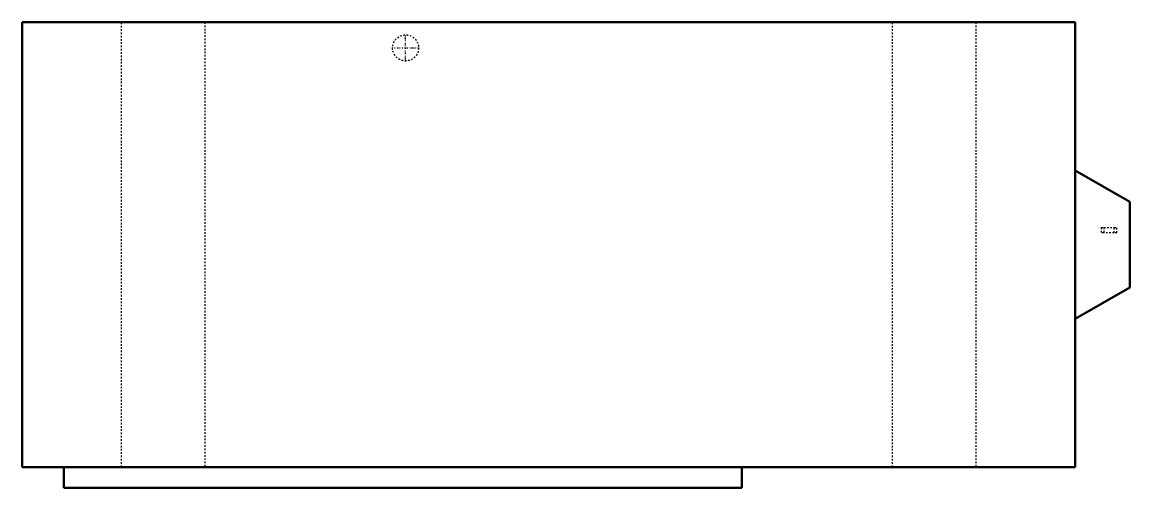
# Model space of a CAD drawing. Header units: millimetres. Extents: x -321 to 354, y -148 to 136.
import ezdxf

# ---------------------------------------------------------------- set-up
doc = ezdxf.new("R2010")
doc.units = ezdxf.units.MM
doc.linetypes.add('Center', pattern=[1.5, 0.45, -0.5, 0.05, -0.5])
doc.linetypes.add('Dashed', pattern=[2, 1, -1])
for name, color, linetype, lineweight in [('AM_0', 7, 'Continuous', 50), ('AM_7', 7, 'Center', 25), ('AM_9', 6, 'Dashed', 25)]:
    doc.layers.add(name, color=color, linetype=linetype, lineweight=lineweight)

# ---------------------------------------------------------------- blocks, each defined once
blk = doc.blocks.new('1_RXV12AVJU9_PART7_0_in_RXV12AVJU9_4')
at = {"layer": 'AM_9'}
for p, q in [((-260.35, -135.64997), (-260.35, 135.64997)), ((-209.55, 135.64997), (-209.55, -135.64997))]:
    blk.add_line(p, q, dxfattribs=at)
blk = doc.blocks.new('2_RXV12AVJU9_PART6_0_in_RXV12AVJU9_4')
at = {"layer": 'AM_9'}
for p, q in [((209.55, -135.64997), (209.55, 135.64997)), ((260.35, 135.64997), (260.35, -135.64997))]:
    blk.add_line(p, q, dxfattribs=at)
blk = doc.blocks.new('3_RXV12AVJU9_PART5_0_in_RXV12AVJU9_4')
at = {"layer": 'AM_0'}
for p, q in [((-295.43121, -148.34997), (-295.43121, -135.64997)), ((117.63121, -135.64997), (117.63121, -148.34997)), ((117.63121, -148.34997), (-295.43121, -148.34997))]:
    blk.add_line(p, q, dxfattribs=at)
blk = doc.blocks.new('4_RXV12AVJU9_PART4_0_in_RXV12AVJU9_4')
at = {"layer": 'AM_9'}
for p, q in [((338.29371, 10.40003), (344.64371, 10.40003)), ((338.29371, 10.40003), (338.29371, 7.22503)), ((344.64371, 7.22503), (338.29371, 7.22503)), ((344.64371, 7.22503), (344.64371, 10.40003))]:
    blk.add_line(p, q, dxfattribs=at)
blk = doc.blocks.new('5_RXV12AVJU9_PART3_0_in_RXV12AVJU9_4')
at = {"layer": 'AM_9'}
for p, q in [((336.70621, 10.40003), (338.29371, 10.40003)), ((336.70621, 10.40003), (336.70621, 7.22503)), ((338.29371, 7.22503), (336.70621, 7.22503)), ((344.64371, 10.40003), (346.23121, 10.40003)), ((346.23121, 7.22503), (344.64371, 7.22503)), ((346.23121, 7.22503), (346.23121, 10.40003))]:
    blk.add_line(p, q, dxfattribs=at)
blk = doc.blocks.new('6_RXV12AVJU9_PART2_0_in_RXV12AVJU9_4')
at = {"layer": 'AM_0'}
for p, q in [((-320.83, 135.65), (-320.83, -135.65)), ((320.83, 135.65), (-320.83, 135.65)), ((320.83, -135.65), (320.83, 135.65)), ((320.83, 45.22), (354.17, 26.17)), ((354.17, 26.17), (354.17, -26.17)), ((354.17, -26.17), (320.83, -45.22)), ((-320.83, -135.65), (320.83, -135.65))]:
    blk.add_line(p, q, dxfattribs=at)
blk = doc.blocks.new('7_RXV12AVJU9_PART1_0_in_RXV12AVJU9_4')
at = {"layer": 'AM_7'}
for p, q in [((-87.15629, 111.603155), (-87.15629, 128.271905)), ((-95.490665, 119.93753), (-78.821915, 119.93753))]:
    blk.add_line(p, q, dxfattribs=at)
at = {"layer": 'AM_9'}
blk.add_circle((-87.15629, 119.93753), 7.9375, dxfattribs=at)

msp = doc.modelspace()

# ---------------------------------------------------------------- block references
for name in ['6_RXV12AVJU9_PART2_0_in_RXV12AVJU9_4', '1_RXV12AVJU9_PART7_0_in_RXV12AVJU9_4', '2_RXV12AVJU9_PART6_0_in_RXV12AVJU9_4', '7_RXV12AVJU9_PART1_0_in_RXV12AVJU9_4', '5_RXV12AVJU9_PART3_0_in_RXV12AVJU9_4', '4_RXV12AVJU9_PART4_0_in_RXV12AVJU9_4', '3_RXV12AVJU9_PART5_0_in_RXV12AVJU9_4']:
    msp.add_blockref(name, (0, 0))

doc.saveas('drawing.dxf')
